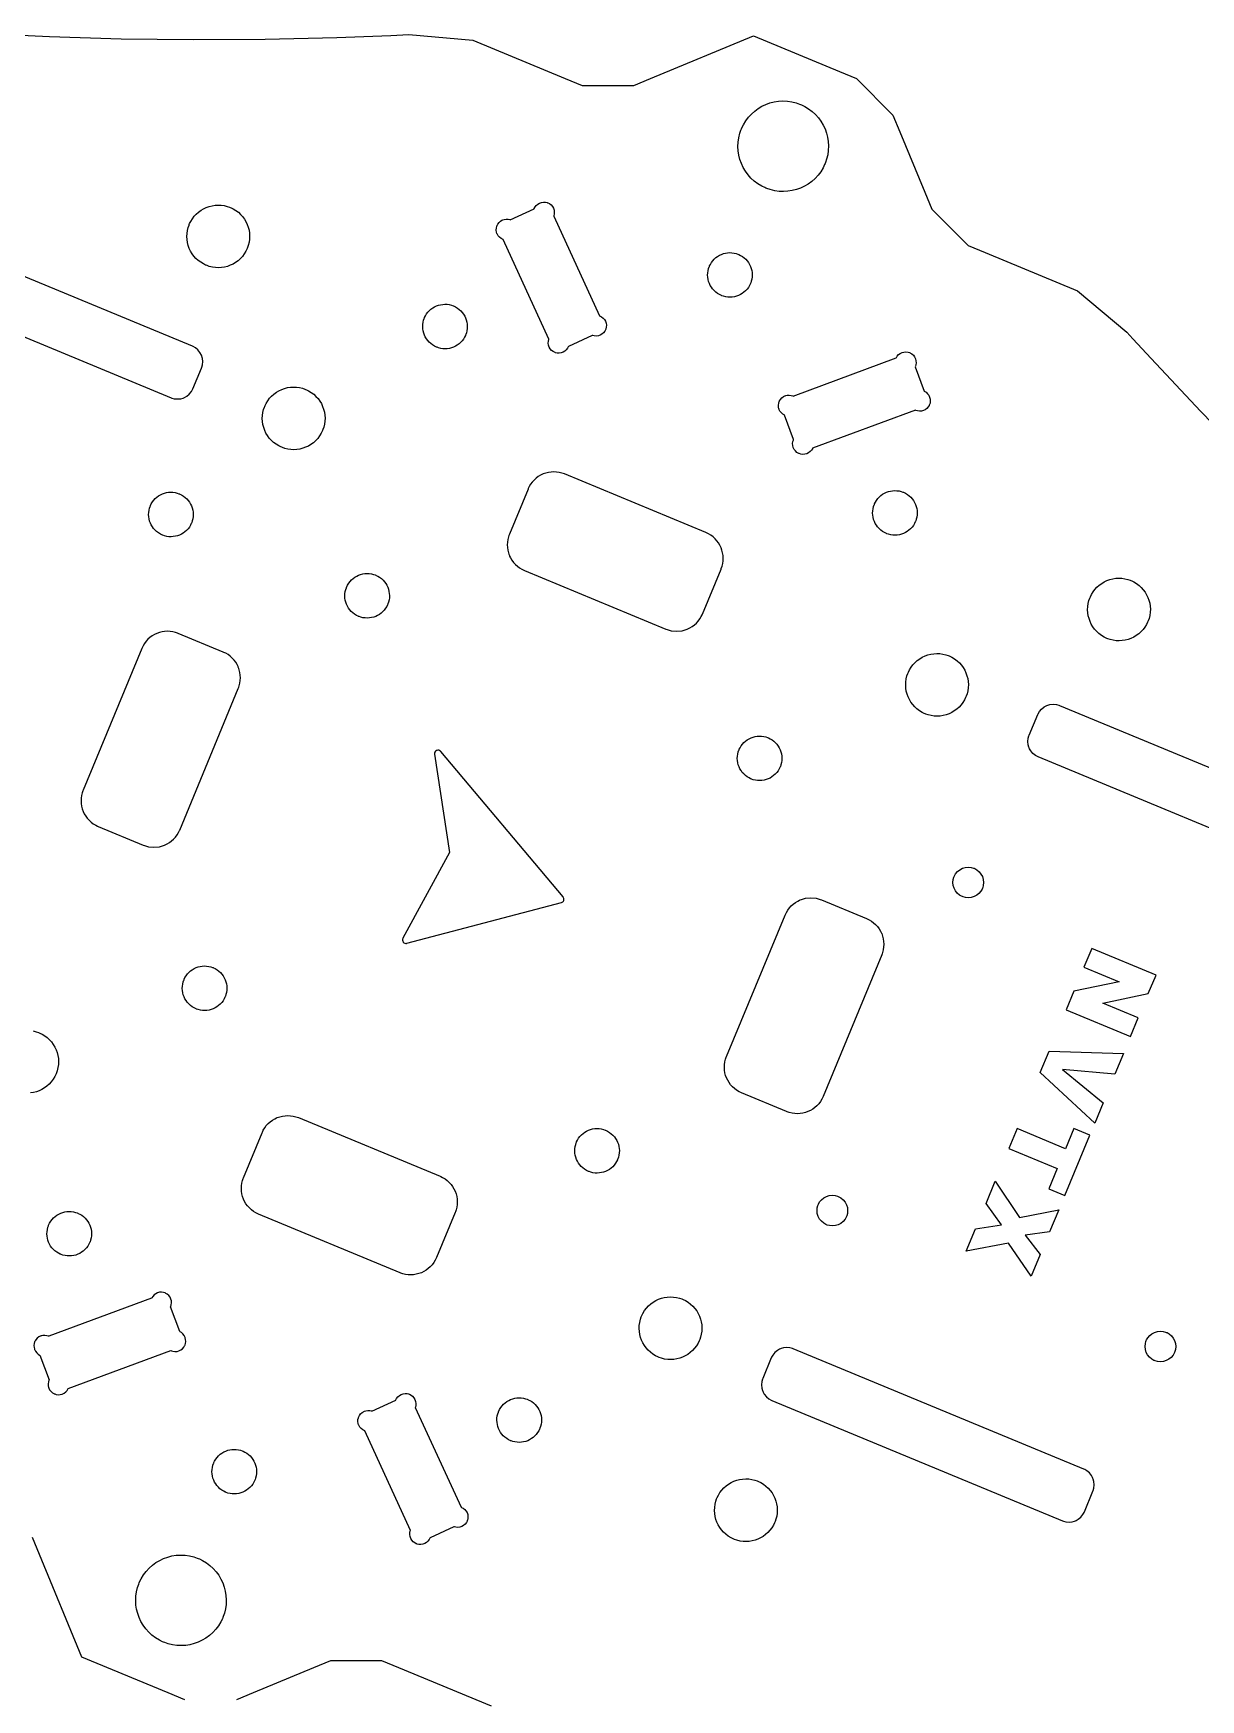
# Model space of a CAD drawing. Extents: x 0 to 997, y 0 to 569.
# Drawn here: x 225 to 308.8, y 439.9 to 559.5 of the extents above; entities that cross this region are included whole.
import ezdxf

# ---------------------------------------------------------------- set-up
doc = ezdxf.new("R2010")
doc.units = 0
doc.layers.get('0').update_dxf_attribs({"linetype": 'CONTINUOUS'})

msp = doc.modelspace()

# ---------------------------------------------------------------- linework, layer by layer
at = {"color": 0}
for points in [[(221.036, 559.543), (226.188, 559.307), (231.344, 559.158), (236.504, 559.099), (241.667, 559.128), (246.831, 559.244), (250.703, 559.387), (251.993, 559.45), (256.583, 559.042), (263.226, 556.29), (264.44, 555.787), (268.135, 555.787), (269.349, 556.29), (276.74, 559.353), (282.917, 556.793), (284.131, 556.29), (286.744, 553.678), (287.247, 552.464), (289.04, 548.135), (289.543, 546.921), (292.156, 544.307), (293.369, 543.804), (300.013, 541.053), (303.546, 538.096), (303.981, 537.618), (305.292, 536.19), (307.051, 534.3), (308.828, 532.425), (310.619, 530.567)], [(214.038, 542.029), (234.917, 533.381), (234.971, 533.358), (235.143, 533.311), (235.376, 533.289), (235.61, 533.311), (235.782, 533.358), (235.836, 533.381), (235.89, 533.403), (236.044, 533.492), (236.225, 533.64), (236.374, 533.821), (236.463, 533.975), (236.485, 534.029), (237.097, 535.508), (237.121, 535.564), (237.167, 535.74), (237.189, 535.975), (237.165, 536.206), (237.097, 536.426), (236.989, 536.629), (236.843, 536.81), (236.662, 536.961), (236.504, 537.053), (236.449, 537.075), (215.568, 545.724)], [(318.067, 498.939), (297.186, 507.588), (297.186, 507.588), (297.132, 507.61), (296.978, 507.699), (296.797, 507.847), (296.649, 508.028), (296.56, 508.182), (296.537, 508.236), (296.515, 508.29), (296.469, 508.463), (296.446, 508.696), (296.469, 508.929), (296.515, 509.101), (296.537, 509.156), (297.15, 510.633), (297.172, 510.689), (297.265, 510.847), (297.415, 511.029), (297.596, 511.175), (297.799, 511.283), (298.019, 511.35), (298.25, 511.375), (298.485, 511.353), (298.661, 511.306), (298.718, 511.283), (319.597, 502.635)], [(225.011, 487.914), (225.231, 487.861), (225.394, 487.806), (225.447, 487.783), (225.5, 487.761), (225.656, 487.685), (225.849, 487.568), (226.026, 487.433), (226.189, 487.285), (226.335, 487.122), (226.462, 486.947), (226.572, 486.761), (226.665, 486.565), (226.737, 486.363), (226.792, 486.153), (226.825, 485.939), (226.836, 485.721), (226.828, 485.5), (226.796, 485.281), (226.742, 485.061), (226.686, 484.897), (226.665, 484.843), (226.643, 484.79), (226.567, 484.635), (226.449, 484.442), (226.315, 484.264), (226.167, 484.101), (226.004, 483.957), (225.828, 483.828), (225.643, 483.718), (225.447, 483.626), (225.244, 483.553), (225.035, 483.5), (224.819, 483.467)], [(235.912, 439.882), (234.699, 440.385), (228.522, 442.943), (225.46, 450.335), (224.957, 451.549)], [(257.917, 439.426), (251.275, 442.178), (250.061, 442.681), (246.365, 442.681), (245.151, 442.178), (240.822, 440.385), (239.608, 439.882)]]:
    msp.add_lwpolyline(points, dxfattribs=at)
for points in [[(277.628, 548.431), (277.551, 548.463), (277.328, 548.574), (277.049, 548.743), (276.792, 548.936), (276.557, 549.151), (276.347, 549.386), (276.161, 549.639), (276.003, 549.908), (275.869, 550.19), (275.764, 550.483), (275.686, 550.786), (275.639, 551.096), (275.621, 551.411), (275.635, 551.729), (275.679, 552.047), (275.757, 552.364), (275.838, 552.6), (275.869, 552.678), (275.901, 552.754), (276.013, 552.978), (276.181, 553.257), (276.374, 553.514), (276.589, 553.749), (276.825, 553.958), (277.078, 554.144), (277.346, 554.303), (277.628, 554.436), (277.922, 554.542), (278.225, 554.619), (278.535, 554.667), (278.849, 554.685), (279.167, 554.671), (279.485, 554.626), (279.803, 554.549), (280.039, 554.468), (280.115, 554.436), (280.192, 554.404), (280.417, 554.293), (280.696, 554.125), (280.953, 553.932), (281.186, 553.717), (281.397, 553.481), (281.582, 553.228), (281.742, 552.96), (281.875, 552.678), (281.981, 552.383), (282.057, 552.081), (282.106, 551.771), (282.122, 551.457), (282.11, 551.139), (282.064, 550.821), (281.986, 550.503), (281.907, 550.267), (281.875, 550.19), (281.843, 550.114), (281.732, 549.889), (281.563, 549.61), (281.369, 549.353), (281.154, 549.119), (280.919, 548.908), (280.667, 548.724), (280.397, 548.564), (280.115, 548.431), (279.822, 548.325), (279.519, 548.249), (279.21, 548.2), (278.894, 548.183), (278.576, 548.196), (278.258, 548.242), (277.942, 548.319), (277.706, 548.4), (277.628, 548.431)], [(237.447, 542.886), (237.394, 542.907), (237.239, 542.985), (237.046, 543.101), (236.868, 543.235), (236.706, 543.383), (236.56, 543.547), (236.432, 543.722), (236.322, 543.908), (236.229, 544.103), (236.157, 544.307), (236.103, 544.515), (236.069, 544.731), (236.058, 544.949), (236.067, 545.168), (236.099, 545.389), (236.153, 545.608), (236.207, 545.772), (236.229, 545.825), (236.251, 545.878), (236.328, 546.033), (236.446, 546.226), (236.579, 546.404), (236.728, 546.567), (236.89, 546.713), (237.067, 546.84), (237.251, 546.951), (237.447, 547.043), (237.65, 547.115), (237.86, 547.169), (238.075, 547.203), (238.293, 547.215), (238.513, 547.206), (238.733, 547.174), (238.953, 547.121), (239.117, 547.065), (239.169, 547.043), (239.222, 547.021), (239.378, 546.944), (239.571, 546.828), (239.749, 546.693), (239.911, 546.544), (240.057, 546.382), (240.185, 546.207), (240.294, 546.021), (240.388, 545.825), (240.46, 545.622), (240.514, 545.412), (240.547, 545.197), (240.558, 544.981), (240.55, 544.76), (240.518, 544.539), (240.464, 544.319), (240.408, 544.157), (240.388, 544.103), (240.365, 544.05), (240.289, 543.894), (240.171, 543.701), (240.037, 543.524), (239.889, 543.361), (239.726, 543.217), (239.55, 543.088), (239.365, 542.978), (239.169, 542.886), (238.967, 542.813), (238.757, 542.76), (238.542, 542.726), (238.324, 542.714), (238.104, 542.722), (237.883, 542.754), (237.664, 542.808), (237.5, 542.864), (237.447, 542.886)], [(263.454, 537.068), (263.442, 537.033), (263.388, 536.932), (263.297, 536.815), (263.189, 536.719), (263.064, 536.647), (262.928, 536.6), (262.785, 536.579), (262.638, 536.588), (262.526, 536.613), (262.49, 536.625), (262.456, 536.639), (262.354, 536.692), (262.237, 536.782), (262.142, 536.89), (262.069, 537.015), (262.022, 537.151), (262.001, 537.294), (262.01, 537.442), (262.035, 537.554), (262.047, 537.589), (262.047, 537.589), (258.756, 544.746), (258.721, 544.758), (258.622, 544.81), (258.506, 544.899), (258.408, 545.008), (258.35, 545.103), (258.335, 545.136), (258.319, 545.169), (258.286, 545.276), (258.267, 545.421), (258.275, 545.567), (258.3, 545.675), (258.313, 545.71), (258.325, 545.744), (258.376, 545.843), (258.465, 545.96), (258.575, 546.057), (258.669, 546.117), (258.703, 546.132), (258.736, 546.147), (258.842, 546.179), (258.987, 546.2), (259.133, 546.192), (259.242, 546.167), (259.276, 546.154), (260.982, 546.938), (260.994, 546.974), (261.049, 547.075), (261.139, 547.192), (261.247, 547.287), (261.372, 547.36), (261.508, 547.407), (261.651, 547.428), (261.799, 547.419), (261.911, 547.394), (261.946, 547.382), (261.982, 547.368), (262.083, 547.315), (262.2, 547.225), (262.296, 547.115), (262.368, 546.992), (262.415, 546.856), (262.436, 546.711), (262.428, 546.564), (262.403, 546.453), (262.39, 546.417), (265.682, 539.26), (265.681, 539.26), (265.717, 539.247), (265.818, 539.193), (265.935, 539.103), (266.029, 538.994), (266.101, 538.869), (266.15, 538.735), (266.171, 538.59), (266.162, 538.443), (266.138, 538.332), (266.124, 538.296), (266.111, 538.261), (266.057, 538.16), (265.968, 538.043), (265.858, 537.947), (265.735, 537.875), (265.599, 537.828), (265.454, 537.807), (265.307, 537.815), (265.196, 537.84), (265.161, 537.853), (265.161, 537.853), (263.454, 537.068)], [(274.433, 540.717), (274.394, 540.732), (274.285, 540.787), (274.147, 540.869), (274.021, 540.965), (273.906, 541.071), (273.801, 541.188), (273.711, 541.311), (273.632, 541.443), (273.567, 541.582), (273.515, 541.726), (273.476, 541.876), (273.453, 542.029), (273.444, 542.183), (273.451, 542.34), (273.474, 542.497), (273.513, 542.653), (273.551, 542.769), (273.567, 542.807), (273.582, 542.844), (273.638, 542.956), (273.721, 543.093), (273.815, 543.219), (273.921, 543.335), (274.037, 543.438), (274.161, 543.529), (274.294, 543.608), (274.433, 543.674), (274.578, 543.725), (274.726, 543.762), (274.879, 543.786), (275.033, 543.796), (275.19, 543.789), (275.347, 543.767), (275.503, 543.728), (275.619, 543.689), (275.657, 543.674), (275.694, 543.657), (275.806, 543.603), (275.943, 543.519), (276.069, 543.425), (276.185, 543.318), (276.287, 543.203), (276.379, 543.078), (276.458, 542.946), (276.524, 542.807), (276.575, 542.662), (276.612, 542.514), (276.636, 542.361), (276.646, 542.206), (276.639, 542.05), (276.617, 541.893), (276.578, 541.738), (276.539, 541.621), (276.524, 541.582), (276.507, 541.544), (276.453, 541.435), (276.369, 541.297), (276.275, 541.171), (276.168, 541.056), (276.053, 540.951), (275.928, 540.861), (275.796, 540.782), (275.657, 540.717), (275.513, 540.665), (275.364, 540.626), (275.211, 540.603), (275.056, 540.594), (274.9, 540.601), (274.743, 540.624), (274.588, 540.661), (274.471, 540.701), (274.433, 540.717)], [(253.975, 537.015), (253.936, 537.031), (253.826, 537.085), (253.689, 537.168), (253.563, 537.264), (253.447, 537.369), (253.344, 537.485), (253.253, 537.61), (253.174, 537.742), (253.108, 537.881), (253.057, 538.025), (253.018, 538.175), (252.994, 538.326), (252.986, 538.482), (252.993, 538.639), (253.015, 538.796), (253.054, 538.951), (253.093, 539.068), (253.108, 539.106), (253.124, 539.143), (253.179, 539.254), (253.263, 539.392), (253.357, 539.518), (253.463, 539.633), (253.579, 539.736), (253.703, 539.828), (253.836, 539.906), (253.975, 539.971), (254.119, 540.024), (254.268, 540.061), (254.421, 540.085), (254.575, 540.093), (254.732, 540.088), (254.889, 540.065), (255.044, 540.026), (255.161, 539.988), (255.199, 539.971), (255.237, 539.956), (255.347, 539.901), (255.485, 539.818), (255.611, 539.724), (255.726, 539.617), (255.829, 539.501), (255.921, 539.376), (256, 539.244), (256.065, 539.106), (256.117, 538.961), (256.154, 538.813), (256.178, 538.66), (256.188, 538.504), (256.181, 538.349), (256.158, 538.192), (256.119, 538.035), (256.081, 537.918), (256.065, 537.881), (256.05, 537.843), (255.994, 537.733), (255.911, 537.596), (255.817, 537.469), (255.711, 537.354), (255.594, 537.25), (255.471, 537.16), (255.338, 537.081), (255.199, 537.015), (255.054, 536.963), (254.906, 536.925), (254.753, 536.901), (254.599, 536.893), (254.442, 536.9), (254.285, 536.922), (254.129, 536.96), (254.013, 537), (253.975, 537.015)], [(288.994, 533.844), (289.029, 533.828), (289.125, 533.767), (289.235, 533.668), (289.322, 533.553), (289.385, 533.422), (289.421, 533.283), (289.431, 533.139), (289.412, 532.992), (289.378, 532.883), (289.362, 532.849), (289.347, 532.814), (289.286, 532.718), (289.188, 532.608), (289.071, 532.521), (288.942, 532.458), (288.801, 532.421), (288.657, 532.411), (288.511, 532.431), (288.401, 532.464), (288.367, 532.481), (280.979, 529.747), (280.979, 529.747), (280.963, 529.713), (280.901, 529.617), (280.803, 529.507), (280.688, 529.419), (280.557, 529.357), (280.418, 529.321), (280.274, 529.311), (280.128, 529.331), (280.018, 529.364), (279.983, 529.379), (279.95, 529.394), (279.853, 529.457), (279.743, 529.556), (279.657, 529.671), (279.594, 529.8), (279.557, 529.94), (279.547, 530.085), (279.567, 530.231), (279.6, 530.34), (279.617, 530.374), (279.615, 530.374), (278.964, 532.136), (278.964, 532.135), (278.931, 532.151), (278.838, 532.21), (278.728, 532.307), (278.639, 532.424), (278.588, 532.522), (278.575, 532.557), (278.561, 532.592), (278.537, 532.7), (278.528, 532.846), (278.549, 532.99), (278.581, 533.097), (278.596, 533.131), (278.611, 533.164), (278.671, 533.257), (278.768, 533.367), (278.885, 533.456), (278.983, 533.507), (279.018, 533.519), (279.051, 533.533), (279.161, 533.557), (279.307, 533.567), (279.451, 533.546), (279.558, 533.514), (279.592, 533.499), (279.59, 533.499), (286.979, 536.232), (286.994, 536.267), (287.057, 536.363), (287.154, 536.472), (287.271, 536.56), (287.4, 536.622), (287.54, 536.658), (287.685, 536.668), (287.831, 536.65), (287.94, 536.615), (287.975, 536.6), (288.01, 536.585), (288.106, 536.524), (288.215, 536.425), (288.303, 536.308), (288.365, 536.179), (288.401, 536.039), (288.411, 535.894), (288.392, 535.749), (288.358, 535.639), (288.343, 535.604), (288.994, 533.844)], [(242.86, 529.819), (242.806, 529.842), (242.651, 529.918), (242.458, 530.036), (242.279, 530.169), (242.118, 530.318), (241.972, 530.481), (241.844, 530.657), (241.733, 530.842), (241.642, 531.037), (241.568, 531.24), (241.515, 531.45), (241.482, 531.665), (241.469, 531.883), (241.479, 532.103), (241.51, 532.324), (241.564, 532.543), (241.619, 532.707), (241.642, 532.76), (241.664, 532.813), (241.74, 532.968), (241.857, 533.161), (241.992, 533.339), (242.14, 533.501), (242.303, 533.646), (242.478, 533.775), (242.664, 533.885), (242.86, 533.978), (243.063, 534.05), (243.272, 534.104), (243.486, 534.136), (243.704, 534.149), (243.925, 534.14), (244.144, 534.108), (244.364, 534.054), (244.528, 533.999), (244.582, 533.978), (244.635, 533.956), (244.789, 533.879), (244.983, 533.761), (245.161, 533.628), (245.322, 533.479), (245.468, 533.315), (245.596, 533.14), (245.707, 532.956), (245.799, 532.76), (245.872, 532.557), (245.925, 532.347), (245.958, 532.132), (245.971, 531.914), (245.961, 531.694), (245.931, 531.474), (245.876, 531.254), (245.821, 531.09), (245.799, 531.037), (245.776, 530.985), (245.7, 530.829), (245.583, 530.636), (245.45, 530.458), (245.3, 530.296), (245.138, 530.15), (244.963, 530.022), (244.776, 529.912), (244.582, 529.819), (244.378, 529.747), (244.168, 529.693), (243.954, 529.66), (243.736, 529.649), (243.517, 529.657), (243.296, 529.689), (243.076, 529.743), (242.912, 529.797), (242.86, 529.819)], [(270.454, 516.765), (270.546, 516.728), (270.832, 516.651), (271.221, 516.614), (271.608, 516.651), (271.894, 516.728), (271.986, 516.765), (272.031, 516.785), (272.164, 516.85), (272.333, 516.951), (272.49, 517.068), (272.635, 517.199), (272.765, 517.344), (272.882, 517.501), (272.983, 517.669), (273.049, 517.803), (273.068, 517.849), (274.407, 521.082), (274.426, 521.129), (274.476, 521.275), (274.524, 521.469), (274.551, 521.665), (274.56, 521.861), (274.549, 522.054), (274.519, 522.246), (274.472, 522.432), (274.407, 522.613), (274.325, 522.786), (274.228, 522.951), (274.114, 523.107), (273.983, 523.251), (273.84, 523.385), (273.682, 523.503), (273.51, 523.607), (273.372, 523.675), (273.325, 523.694), (263.162, 527.904), (263.072, 527.942), (262.785, 528.018), (262.397, 528.057), (262.008, 528.018), (261.722, 527.942), (261.632, 527.904), (261.586, 527.886), (261.453, 527.819), (261.285, 527.718), (261.128, 527.601), (260.983, 527.471), (260.851, 527.326), (260.735, 527.169), (260.633, 527.001), (260.568, 526.868), (260.549, 526.822), (259.21, 523.589), (259.172, 523.497), (259.096, 523.211), (259.057, 522.824), (259.096, 522.435), (259.172, 522.149), (259.21, 522.058), (259.229, 522.012), (259.294, 521.879), (259.396, 521.71), (259.513, 521.553), (259.643, 521.408), (259.787, 521.278), (259.944, 521.161), (260.112, 521.06), (260.246, 520.994), (260.292, 520.975), (270.454, 516.765)], [(234.296, 523.517), (234.258, 523.533), (234.147, 523.588), (234.01, 523.671), (233.883, 523.765), (233.768, 523.872), (233.665, 523.988), (233.574, 524.113), (233.494, 524.244), (233.429, 524.383), (233.378, 524.528), (233.34, 524.676), (233.317, 524.829), (233.307, 524.985), (233.314, 525.14), (233.336, 525.297), (233.375, 525.453), (233.414, 525.569), (233.429, 525.608), (233.446, 525.646), (233.5, 525.756), (233.583, 525.893), (233.678, 526.019), (233.785, 526.135), (233.9, 526.239), (234.025, 526.329), (234.157, 526.408), (234.296, 526.474), (234.44, 526.525), (234.589, 526.564), (234.742, 526.588), (234.897, 526.596), (235.053, 526.589), (235.21, 526.567), (235.365, 526.529), (235.482, 526.489), (235.519, 526.474), (235.558, 526.458), (235.668, 526.403), (235.806, 526.321), (235.932, 526.225), (236.047, 526.119), (236.151, 526.003), (236.242, 525.879), (236.321, 525.747), (236.386, 525.608), (236.438, 525.464), (236.476, 525.314), (236.5, 525.161), (236.508, 525.007), (236.501, 524.85), (236.479, 524.693), (236.442, 524.537), (236.401, 524.421), (236.386, 524.383), (236.371, 524.346), (236.315, 524.235), (236.232, 524.097), (236.138, 523.971), (236.032, 523.856), (235.915, 523.753), (235.792, 523.661), (235.658, 523.583), (235.519, 523.517), (235.375, 523.465), (235.226, 523.428), (235.074, 523.404), (234.919, 523.394), (234.763, 523.401), (234.606, 523.424), (234.45, 523.463), (234.333, 523.501), (234.296, 523.517)], [(286.282, 523.633), (286.243, 523.649), (286.133, 523.703), (285.996, 523.786), (285.869, 523.882), (285.754, 523.988), (285.651, 524.103), (285.56, 524.228), (285.481, 524.36), (285.415, 524.499), (285.364, 524.643), (285.325, 524.793), (285.303, 524.944), (285.293, 525.1), (285.3, 525.257), (285.322, 525.414), (285.361, 525.569), (285.4, 525.686), (285.415, 525.724), (285.431, 525.761), (285.486, 525.872), (285.569, 526.008), (285.664, 526.136), (285.769, 526.251), (285.886, 526.354), (286.01, 526.446), (286.143, 526.524), (286.282, 526.589), (286.426, 526.642), (286.575, 526.679), (286.728, 526.703), (286.882, 526.711), (287.039, 526.706), (287.196, 526.683), (287.351, 526.644), (287.468, 526.606), (287.506, 526.589), (287.544, 526.574), (287.654, 526.519), (287.792, 526.436), (287.918, 526.34), (288.033, 526.235), (288.136, 526.119), (288.228, 525.994), (288.307, 525.863), (288.372, 525.724), (288.424, 525.579), (288.463, 525.431), (288.485, 525.278), (288.494, 525.122), (288.487, 524.967), (288.465, 524.81), (288.426, 524.653), (288.388, 524.536), (288.372, 524.499), (288.357, 524.461), (288.301, 524.351), (288.218, 524.214), (288.124, 524.088), (288.018, 523.972), (287.901, 523.868), (287.778, 523.776), (287.644, 523.699), (287.506, 523.633), (287.361, 523.581), (287.213, 523.543), (287.06, 523.519), (286.906, 523.511), (286.749, 523.518), (286.592, 523.54), (286.436, 523.578), (286.319, 523.618), (286.282, 523.633)], [(248.385, 517.682), (248.347, 517.697), (248.236, 517.751), (248.099, 517.835), (247.972, 517.929), (247.857, 518.036), (247.754, 518.151), (247.662, 518.276), (247.585, 518.408), (247.519, 518.547), (247.467, 518.692), (247.429, 518.84), (247.406, 518.993), (247.397, 519.149), (247.403, 519.304), (247.425, 519.461), (247.464, 519.618), (247.503, 519.733), (247.519, 519.772), (247.535, 519.81), (247.589, 519.919), (247.672, 520.057), (247.767, 520.183), (247.874, 520.299), (247.989, 520.403), (248.114, 520.493), (248.246, 520.572), (248.385, 520.637), (248.529, 520.69), (248.678, 520.728), (248.831, 520.751), (248.986, 520.76), (249.142, 520.753), (249.299, 520.731), (249.456, 520.693), (249.571, 520.653), (249.61, 520.637), (249.647, 520.622), (249.757, 520.568), (249.894, 520.485), (250.021, 520.389), (250.136, 520.283), (250.24, 520.168), (250.331, 520.043), (250.41, 519.911), (250.475, 519.772), (250.526, 519.628), (250.565, 519.478), (250.589, 519.326), (250.597, 519.171), (250.59, 519.014), (250.568, 518.857), (250.531, 518.701), (250.49, 518.585), (250.475, 518.547), (250.46, 518.51), (250.406, 518.399), (250.322, 518.261), (250.226, 518.135), (250.121, 518.019), (250.006, 517.917), (249.881, 517.825), (249.749, 517.747), (249.61, 517.682), (249.465, 517.629), (249.315, 517.592), (249.162, 517.568), (249.008, 517.56), (248.851, 517.565), (248.694, 517.588), (248.539, 517.626), (248.422, 517.665), (248.385, 517.682)], [(302.119, 516.097), (302.065, 516.119), (301.911, 516.196), (301.718, 516.314), (301.539, 516.447), (301.378, 516.596), (301.232, 516.758), (301.104, 516.935), (300.993, 517.119), (300.901, 517.315), (300.828, 517.518), (300.775, 517.728), (300.742, 517.943), (300.729, 518.161), (300.739, 518.381), (300.769, 518.601), (300.824, 518.821), (300.879, 518.985), (300.901, 519.037), (300.924, 519.09), (301, 519.246), (301.117, 519.439), (301.251, 519.617), (301.4, 519.779), (301.563, 519.924), (301.737, 520.053), (301.924, 520.162), (302.119, 520.256), (302.322, 520.328), (302.532, 520.382), (302.746, 520.414), (302.964, 520.426), (303.185, 520.418), (303.404, 520.386), (303.624, 520.332), (303.787, 520.276), (303.842, 520.256), (303.894, 520.233), (304.049, 520.157), (304.243, 520.039), (304.421, 519.906), (304.582, 519.757), (304.728, 519.593), (304.856, 519.418), (304.967, 519.233), (305.058, 519.037), (305.132, 518.835), (305.185, 518.625), (305.218, 518.41), (305.231, 518.192), (305.221, 517.972), (305.19, 517.751), (305.136, 517.532), (305.081, 517.368), (305.058, 517.315), (305.036, 517.262), (304.96, 517.107), (304.843, 516.914), (304.71, 516.736), (304.56, 516.574), (304.397, 516.428), (304.222, 516.3), (304.036, 516.19), (303.842, 516.097), (303.638, 516.025), (303.428, 515.971), (303.214, 515.938), (302.996, 515.926), (302.776, 515.935), (302.556, 515.967), (302.336, 516.021), (302.172, 516.075), (302.119, 516.097)], [(239.746, 512.504), (239.783, 512.594), (239.86, 512.882), (239.899, 513.269), (239.86, 513.658), (239.783, 513.944), (239.746, 514.035), (239.726, 514.081), (239.661, 514.214), (239.56, 514.382), (239.443, 514.539), (239.313, 514.683), (239.168, 514.815), (239.011, 514.932), (238.843, 515.033), (238.71, 515.099), (238.664, 515.118), (235.431, 516.457), (235.383, 516.476), (235.237, 516.525), (235.042, 516.574), (234.846, 516.601), (234.65, 516.61), (234.457, 516.599), (234.267, 516.569), (234.079, 516.522), (233.899, 516.457), (233.725, 516.375), (233.56, 516.276), (233.404, 516.162), (233.26, 516.033), (233.128, 515.889), (233.008, 515.732), (232.904, 515.56), (232.836, 515.422), (232.817, 515.375), (228.607, 505.211), (228.588, 505.164), (228.539, 505.019), (228.49, 504.824), (228.463, 504.628), (228.454, 504.432), (228.465, 504.239), (228.494, 504.049), (228.543, 503.861), (228.607, 503.681), (228.689, 503.507), (228.787, 503.342), (228.901, 503.186), (229.031, 503.042), (229.175, 502.91), (229.333, 502.79), (229.504, 502.686), (229.643, 502.618), (229.69, 502.599), (232.924, 501.26), (233.014, 501.222), (233.3, 501.144), (233.689, 501.107), (234.076, 501.144), (234.364, 501.222), (234.454, 501.26), (234.5, 501.278), (234.633, 501.344), (234.801, 501.444), (234.958, 501.561), (235.103, 501.693), (235.233, 501.838), (235.35, 501.994), (235.451, 502.162), (235.518, 502.296), (235.536, 502.342), (239.746, 512.504)], [(289.053, 510.686), (289, 510.707), (288.846, 510.785), (288.651, 510.901), (288.474, 511.035), (288.313, 511.185), (288.167, 511.347), (288.037, 511.522), (287.928, 511.708), (287.836, 511.903), (287.763, 512.107), (287.71, 512.317), (287.676, 512.531), (287.664, 512.749), (287.674, 512.968), (287.704, 513.189), (287.758, 513.408), (287.814, 513.572), (287.836, 513.625), (287.857, 513.679), (287.935, 513.833), (288.051, 514.026), (288.185, 514.204), (288.335, 514.367), (288.497, 514.512), (288.672, 514.64), (288.858, 514.751), (289.053, 514.843), (289.257, 514.917), (289.467, 514.969), (289.681, 515.003), (289.899, 515.015), (290.118, 515.006), (290.339, 514.975), (290.558, 514.921), (290.722, 514.865), (290.775, 514.843), (290.829, 514.821), (290.983, 514.744), (291.176, 514.628), (291.354, 514.493), (291.517, 514.344), (291.662, 514.182), (291.79, 514.007), (291.901, 513.821), (291.993, 513.625), (292.067, 513.422), (292.119, 513.213), (292.153, 512.999), (292.165, 512.781), (292.156, 512.56), (292.125, 512.34), (292.071, 512.121), (292.015, 511.957), (291.993, 511.903), (291.971, 511.85), (291.894, 511.696), (291.778, 511.501), (291.643, 511.324), (291.494, 511.162), (291.332, 511.017), (291.157, 510.887), (290.971, 510.778), (290.775, 510.686), (290.572, 510.613), (290.362, 510.56), (290.149, 510.526), (289.931, 510.514), (289.71, 510.524), (289.49, 510.554), (289.271, 510.608), (289.107, 510.664), (289.053, 510.686)], [(276.563, 506.01), (276.525, 506.025), (276.415, 506.079), (276.278, 506.162), (276.151, 506.258), (276.036, 506.364), (275.932, 506.479), (275.842, 506.604), (275.763, 506.736), (275.697, 506.875), (275.646, 507.019), (275.607, 507.169), (275.583, 507.321), (275.575, 507.476), (275.582, 507.633), (275.604, 507.79), (275.642, 507.946), (275.682, 508.063), (275.697, 508.1), (275.713, 508.137), (275.768, 508.249), (275.85, 508.386), (275.946, 508.512), (276.051, 508.628), (276.168, 508.731), (276.292, 508.822), (276.424, 508.9), (276.563, 508.965), (276.707, 509.018), (276.857, 509.056), (277.01, 509.079), (277.164, 509.088), (277.321, 509.082), (277.478, 509.06), (277.633, 509.021), (277.75, 508.982), (277.787, 508.965), (277.825, 508.95), (277.936, 508.896), (278.074, 508.813), (278.2, 508.717), (278.315, 508.611), (278.418, 508.496), (278.51, 508.371), (278.588, 508.239), (278.654, 508.1), (278.706, 507.956), (278.743, 507.807), (278.767, 507.654), (278.775, 507.499), (278.769, 507.343), (278.747, 507.186), (278.708, 507.029), (278.669, 506.912), (278.654, 506.875), (278.638, 506.838), (278.583, 506.728), (278.5, 506.59), (278.406, 506.464), (278.299, 506.349), (278.183, 506.244), (278.058, 506.153), (277.926, 506.075), (277.787, 506.01), (277.643, 505.957), (277.494, 505.919), (277.342, 505.896), (277.186, 505.887), (277.031, 505.894), (276.874, 505.917), (276.717, 505.954), (276.601, 505.994), (276.563, 506.01)], [(254.899, 500.724), (251.561, 494.569), (251.551, 494.554), (251.535, 494.501), (251.531, 494.429), (251.547, 494.36), (251.572, 494.311), (251.583, 494.296), (251.594, 494.282), (251.636, 494.246), (251.7, 494.214), (251.771, 494.201), (251.826, 494.204), (251.844, 494.208), (262.94, 497.133), (262.956, 497.137), (262.999, 497.157), (263.049, 497.194), (263.089, 497.243), (263.11, 497.285), (263.115, 497.3), (263.121, 497.321), (263.122, 497.424), (263.082, 497.519), (263.068, 497.536), (254.276, 507.985), (254.264, 508), (254.214, 508.037), (254.14, 508.068), (254.061, 508.072), (254.001, 508.06), (253.982, 508.051), (253.964, 508.043), (253.914, 508.006), (253.865, 507.943), (253.839, 507.868), (253.835, 507.807), (253.838, 507.786), (254.899, 500.724)], [(291.735, 497.56), (291.683, 497.582), (291.539, 497.665), (291.372, 497.804), (291.239, 497.969), (291.139, 498.156), (291.078, 498.357), (291.056, 498.569), (291.075, 498.785), (291.118, 498.946), (291.139, 498.997), (291.161, 499.049), (291.244, 499.194), (291.383, 499.36), (291.549, 499.494), (291.735, 499.593), (291.936, 499.654), (292.147, 499.676), (292.362, 499.657), (292.525, 499.614), (292.576, 499.593), (292.628, 499.572), (292.772, 499.488), (292.939, 499.349), (293.072, 499.183), (293.172, 498.997), (293.233, 498.796), (293.256, 498.585), (293.236, 498.369), (293.193, 498.207), (293.172, 498.156), (293.15, 498.104), (293.067, 497.96), (292.928, 497.793), (292.763, 497.66), (292.576, 497.56), (292.375, 497.499), (292.164, 497.476), (291.949, 497.496), (291.786, 497.539), (291.735, 497.56)], [(279.011, 496.24), (279.029, 496.286), (279.096, 496.419), (279.197, 496.588), (279.314, 496.744), (279.444, 496.889), (279.589, 497.021), (279.746, 497.137), (279.914, 497.238), (280.047, 497.304), (280.093, 497.322), (280.183, 497.36), (280.471, 497.438), (280.858, 497.475), (281.247, 497.438), (281.533, 497.36), (281.624, 497.322), (284.858, 495.983), (284.903, 495.964), (285.036, 495.899), (285.206, 495.797), (285.362, 495.681), (285.507, 495.55), (285.638, 495.406), (285.754, 495.249), (285.856, 495.081), (285.921, 494.947), (285.94, 494.901), (285.978, 494.811), (286.054, 494.524), (286.092, 494.136), (286.054, 493.747), (285.978, 493.461), (285.94, 493.371), (281.731, 483.207), (281.711, 483.16), (281.643, 483.022), (281.539, 482.851), (281.419, 482.693), (281.287, 482.549), (281.143, 482.419), (280.987, 482.306), (280.822, 482.207), (280.649, 482.125), (280.468, 482.06), (280.281, 482.012), (280.09, 481.983), (279.897, 481.972), (279.701, 481.981), (279.506, 482.008), (279.31, 482.057), (279.165, 482.106), (279.118, 482.125), (275.883, 483.464), (275.836, 483.485), (275.699, 483.553), (275.526, 483.657), (275.368, 483.775), (275.225, 483.908), (275.096, 484.053), (274.982, 484.208), (274.883, 484.374), (274.801, 484.547), (274.736, 484.728), (274.689, 484.914), (274.66, 485.104), (274.649, 485.299), (274.657, 485.494), (274.685, 485.69), (274.733, 485.885), (274.782, 486.031), (274.801, 486.078), (279.011, 496.24)], [(305.639, 491.931), (301.019, 493.844), (300.463, 492.501), (303, 491.451), (299.747, 490.772), (299.189, 489.426), (303.808, 487.512), (304.367, 488.858), (301.81, 489.917), (305.086, 490.597), (305.639, 491.931)], [(236.713, 489.503), (236.675, 489.518), (236.565, 489.574), (236.428, 489.657), (236.301, 489.751), (236.186, 489.857), (236.082, 489.974), (235.99, 490.097), (235.912, 490.231), (235.847, 490.369), (235.794, 490.514), (235.757, 490.662), (235.733, 490.815), (235.725, 490.969), (235.731, 491.126), (235.754, 491.283), (235.792, 491.439), (235.831, 491.556), (235.847, 491.593), (235.862, 491.631), (235.917, 491.742), (236, 491.879), (236.096, 492.006), (236.201, 492.121), (236.317, 492.224), (236.442, 492.315), (236.574, 492.394), (236.713, 492.46), (236.857, 492.511), (237.007, 492.549), (237.158, 492.572), (237.314, 492.582), (237.471, 492.575), (237.626, 492.553), (237.783, 492.514), (237.9, 492.475), (237.938, 492.46), (237.975, 492.443), (238.085, 492.389), (238.222, 492.306), (238.35, 492.211), (238.465, 492.104), (238.568, 491.989), (238.66, 491.864), (238.737, 491.732), (238.803, 491.593), (238.856, 491.449), (238.893, 491.3), (238.917, 491.147), (238.925, 490.992), (238.919, 490.836), (238.897, 490.679), (238.858, 490.524), (238.819, 490.407), (238.803, 490.369), (238.787, 490.331), (238.733, 490.221), (238.65, 490.083), (238.554, 489.957), (238.449, 489.842), (238.333, 489.738), (238.208, 489.647), (238.076, 489.568), (237.938, 489.503), (237.793, 489.451), (237.644, 489.412), (237.492, 489.389), (237.336, 489.381), (237.181, 489.387), (237.024, 489.41), (236.867, 489.449), (236.75, 489.488), (236.713, 489.503)], [(297.325, 484.926), (297.967, 486.474), (303.308, 486.306), (302.69, 484.813), (298.936, 485.15), (301.835, 482.747), (301.235, 481.299), (297.325, 484.926)], [(241.197, 474.765), (241.15, 474.785), (241.013, 474.853), (240.84, 474.957), (240.683, 475.075), (240.539, 475.208), (240.41, 475.353), (240.296, 475.508), (240.197, 475.674), (240.115, 475.847), (240.05, 476.028), (240.003, 476.214), (239.974, 476.404), (239.963, 476.599), (239.971, 476.794), (239.999, 476.99), (240.047, 477.185), (240.096, 477.331), (240.115, 477.378), (241.454, 480.611), (241.474, 480.657), (241.539, 480.79), (241.64, 480.958), (241.757, 481.115), (241.889, 481.26), (242.033, 481.392), (242.19, 481.508), (242.358, 481.61), (242.492, 481.675), (242.537, 481.694), (242.628, 481.732), (242.914, 481.808), (243.303, 481.846), (243.69, 481.808), (243.978, 481.732), (244.068, 481.694), (254.231, 477.485), (254.278, 477.465), (254.415, 477.396), (254.588, 477.293), (254.746, 477.174), (254.89, 477.042), (255.019, 476.896), (255.133, 476.74), (255.231, 476.575), (255.313, 476.401), (255.378, 476.221), (255.425, 476.035), (255.454, 475.844), (255.465, 475.65), (255.457, 475.456), (255.429, 475.26), (255.382, 475.064), (255.332, 474.918), (255.313, 474.871), (253.974, 471.637), (253.954, 471.59), (253.886, 471.453), (253.782, 471.281), (253.662, 471.122), (253.531, 470.979), (253.386, 470.849), (253.231, 470.735), (253.065, 470.637), (252.892, 470.556), (252.711, 470.49), (252.524, 470.443), (252.333, 470.414), (252.14, 470.403), (251.944, 470.411), (251.749, 470.439), (251.553, 470.486), (251.408, 470.536), (251.361, 470.556), (241.197, 474.765)], [(264.892, 477.831), (264.853, 477.847), (264.743, 477.901), (264.606, 477.985), (264.479, 478.079), (264.364, 478.186), (264.261, 478.301), (264.169, 478.426), (264.09, 478.558), (264.025, 478.697), (263.974, 478.842), (263.935, 478.99), (263.912, 479.143), (263.903, 479.299), (263.91, 479.454), (263.932, 479.611), (263.971, 479.767), (264.01, 479.883), (264.025, 479.922), (264.04, 479.96), (264.096, 480.069), (264.179, 480.207), (264.274, 480.333), (264.379, 480.449), (264.496, 480.553), (264.619, 480.643), (264.753, 480.722), (264.892, 480.787), (265.036, 480.839), (265.185, 480.878), (265.338, 480.901), (265.492, 480.91), (265.649, 480.903), (265.806, 480.881), (265.961, 480.843), (266.078, 480.803), (266.115, 480.787), (266.154, 480.772), (266.264, 480.717), (266.401, 480.635), (266.528, 480.539), (266.643, 480.433), (266.746, 480.317), (266.838, 480.193), (266.917, 480.061), (266.982, 479.922), (267.033, 479.776), (267.072, 479.628), (267.094, 479.475), (267.104, 479.321), (267.097, 479.164), (267.075, 479.007), (267.036, 478.851), (266.997, 478.735), (266.982, 478.697), (266.967, 478.66), (266.911, 478.549), (266.828, 478.411), (266.733, 478.285), (266.628, 478.169), (266.511, 478.067), (266.388, 477.975), (266.254, 477.897), (266.115, 477.831), (265.971, 477.779), (265.822, 477.742), (265.669, 477.718), (265.515, 477.708), (265.358, 477.715), (265.201, 477.738), (265.046, 477.776), (264.929, 477.815), (264.892, 477.831)], [(295.067, 479.474), (298.546, 478.033), (297.943, 476.578), (299.083, 476.104), (300.881, 480.443), (299.74, 480.917), (299.138, 479.46), (295.658, 480.901), (295.067, 479.474)], [(298.651, 475.061), (298, 473.489), (296.24, 473.26), (297.332, 471.875), (296.686, 470.319), (295.044, 472.683), (292.011, 472.097), (292.675, 473.7), (294.537, 473.999), (293.432, 475.525), (294.092, 477.119), (295.839, 474.529), (298.651, 475.061)], [(281.976, 474.001), (281.925, 474.022), (281.781, 474.107), (281.614, 474.246), (281.481, 474.41), (281.381, 474.597), (281.319, 474.799), (281.297, 475.01), (281.317, 475.225), (281.36, 475.387), (281.381, 475.439), (281.401, 475.49), (281.486, 475.635), (281.625, 475.801), (281.79, 475.935), (281.976, 476.033), (282.178, 476.096), (282.389, 476.118), (282.604, 476.099), (282.767, 476.056), (282.818, 476.033), (282.869, 476.012), (283.014, 475.928), (283.181, 475.79), (283.314, 475.625), (283.414, 475.439), (283.475, 475.238), (283.497, 475.025), (283.478, 474.81), (283.435, 474.649), (283.414, 474.597), (283.392, 474.546), (283.308, 474.4), (283.169, 474.235), (283.004, 474.1), (282.818, 474.001), (282.617, 473.94), (282.404, 473.918), (282.189, 473.938), (282.028, 473.981), (281.976, 474.001)], [(226.994, 471.879), (226.957, 471.894), (226.846, 471.95), (226.708, 472.033), (226.582, 472.128), (226.467, 472.233), (226.364, 472.35), (226.272, 472.474), (226.194, 472.607), (226.129, 472.746), (226.076, 472.89), (226.039, 473.039), (226.015, 473.192), (226.007, 473.346), (226.013, 473.503), (226.035, 473.66), (226.074, 473.815), (226.112, 473.932), (226.129, 473.969), (226.144, 474.007), (226.199, 474.118), (226.282, 474.256), (226.376, 474.382), (226.483, 474.497), (226.599, 474.6), (226.724, 474.692), (226.856, 474.771), (226.994, 474.836), (227.139, 474.887), (227.288, 474.925), (227.44, 474.949), (227.596, 474.958), (227.751, 474.951), (227.908, 474.929), (228.065, 474.89), (228.181, 474.851), (228.219, 474.836), (228.257, 474.819), (228.367, 474.765), (228.504, 474.682), (228.631, 474.588), (228.746, 474.481), (228.85, 474.365), (228.94, 474.24), (229.019, 474.108), (229.085, 473.969), (229.136, 473.825), (229.175, 473.676), (229.199, 473.524), (229.207, 473.369), (229.2, 473.213), (229.178, 473.056), (229.14, 472.9), (229.1, 472.783), (229.085, 472.746), (229.069, 472.707), (229.015, 472.597), (228.932, 472.46), (228.836, 472.333), (228.731, 472.218), (228.615, 472.114), (228.49, 472.024), (228.358, 471.944), (228.219, 471.879), (228.075, 471.828), (227.925, 471.789), (227.772, 471.765), (227.618, 471.757), (227.461, 471.764), (227.304, 471.786), (227.149, 471.825), (227.032, 471.864), (226.994, 471.879)], [(234.908, 464.969), (234.943, 464.954), (235.053, 464.921), (235.199, 464.901), (235.344, 464.911), (235.483, 464.949), (235.612, 465.011), (235.729, 465.097), (235.828, 465.207), (235.889, 465.304), (235.904, 465.339), (235.919, 465.372), (235.953, 465.478), (235.972, 465.624), (235.964, 465.769), (235.939, 465.878), (235.926, 465.912), (235.914, 465.947), (235.862, 466.046), (235.774, 466.162), (235.664, 466.26), (235.569, 466.318), (235.536, 466.333), (235.536, 466.333), (234.885, 468.096), (234.885, 468.094), (234.901, 468.129), (234.935, 468.239), (234.953, 468.385), (234.944, 468.529), (234.907, 468.668), (234.844, 468.799), (234.757, 468.914), (234.647, 469.012), (234.551, 469.074), (234.517, 469.09), (234.482, 469.106), (234.372, 469.139), (234.226, 469.158), (234.082, 469.149), (233.943, 469.113), (233.813, 469.05), (233.697, 468.963), (233.599, 468.853), (233.537, 468.756), (233.521, 468.722), (233.522, 468.722), (226.133, 465.989), (226.1, 466.004), (225.993, 466.036), (225.849, 466.057), (225.703, 466.049), (225.594, 466.024), (225.56, 466.011), (225.525, 465.997), (225.426, 465.946), (225.31, 465.857), (225.212, 465.747), (225.153, 465.654), (225.138, 465.621), (225.122, 465.588), (225.089, 465.481), (225.069, 465.336), (225.078, 465.189), (225.103, 465.081), (225.115, 465.046), (225.129, 465.011), (225.181, 464.914), (225.269, 464.797), (225.379, 464.7), (225.472, 464.64), (225.506, 464.625), (226.157, 462.864), (226.142, 462.831), (226.11, 462.725), (226.089, 462.579), (226.099, 462.433), (226.122, 462.325), (226.136, 462.29), (226.149, 462.256), (226.2, 462.157), (226.289, 462.04), (226.399, 461.943), (226.492, 461.885), (226.526, 461.868), (226.56, 461.853), (226.665, 461.821), (226.811, 461.8), (226.957, 461.81), (227.065, 461.833), (227.1, 461.847), (227.135, 461.86), (227.233, 461.911), (227.35, 462), (227.447, 462.11), (227.506, 462.204), (227.521, 462.238), (234.91, 464.971), (234.908, 464.969)], [(269.919, 464.492), (269.865, 464.514), (269.711, 464.59), (269.518, 464.707), (269.34, 464.842), (269.178, 464.99), (269.032, 465.153), (268.904, 465.328), (268.793, 465.514), (268.701, 465.71), (268.628, 465.912), (268.575, 466.122), (268.542, 466.336), (268.529, 466.554), (268.539, 466.775), (268.569, 466.994), (268.624, 467.214), (268.679, 467.378), (268.701, 467.432), (268.724, 467.485), (268.8, 467.639), (268.917, 467.833), (269.051, 468.011), (269.2, 468.172), (269.362, 468.318), (269.537, 468.446), (269.724, 468.557), (269.919, 468.649), (270.122, 468.722), (270.332, 468.775), (270.546, 468.808), (270.764, 468.821), (270.985, 468.811), (271.204, 468.781), (271.424, 468.726), (271.588, 468.671), (271.642, 468.649), (271.694, 468.626), (271.849, 468.55), (272.043, 468.433), (272.221, 468.3), (272.382, 468.15), (272.528, 467.988), (272.657, 467.813), (272.767, 467.626), (272.858, 467.432), (272.932, 467.228), (272.985, 467.018), (273.018, 466.804), (273.031, 466.586), (273.021, 466.367), (272.99, 466.146), (272.936, 465.926), (272.881, 465.762), (272.858, 465.71), (272.838, 465.656), (272.76, 465.501), (272.643, 465.308), (272.51, 465.129), (272.36, 464.968), (272.197, 464.822), (272.022, 464.694), (271.836, 464.583), (271.642, 464.492), (271.438, 464.418), (271.228, 464.365), (271.014, 464.332), (270.796, 464.319), (270.576, 464.329), (270.356, 464.36), (270.136, 464.414), (269.972, 464.469), (269.919, 464.492)], [(305.535, 464.243), (305.483, 464.264), (305.339, 464.349), (305.172, 464.486), (305.039, 464.651), (304.94, 464.839), (304.878, 465.04), (304.856, 465.251), (304.875, 465.467), (304.918, 465.629), (304.94, 465.681), (304.961, 465.732), (305.046, 465.876), (305.183, 466.043), (305.349, 466.176), (305.535, 466.275), (305.737, 466.338), (305.949, 466.36), (306.164, 466.34), (306.326, 466.297), (306.376, 466.275), (306.428, 466.254), (306.574, 466.169), (306.739, 466.032), (306.874, 465.867), (306.972, 465.681), (307.035, 465.478), (307.057, 465.267), (307.036, 465.051), (306.993, 464.889), (306.972, 464.839), (306.951, 464.787), (306.867, 464.642), (306.729, 464.476), (306.564, 464.342), (306.376, 464.243), (306.175, 464.181), (305.964, 464.158), (305.749, 464.179), (305.586, 464.222), (305.535, 464.243)], [(277.403, 462.961), (277.381, 462.907), (277.335, 462.735), (277.311, 462.501), (277.335, 462.269), (277.381, 462.097), (277.403, 462.043), (277.425, 461.989), (277.515, 461.835), (277.664, 461.653), (277.844, 461.504), (277.999, 461.415), (278.053, 461.393), (298.932, 452.744), (298.986, 452.722), (299.158, 452.676), (299.392, 452.653), (299.625, 452.676), (299.796, 452.722), (299.851, 452.744), (299.906, 452.767), (300.06, 452.856), (300.24, 453.004), (300.389, 453.186), (300.478, 453.34), (300.5, 453.394), (301.112, 454.872), (301.135, 454.926), (301.181, 455.099), (301.204, 455.332), (301.181, 455.564), (301.135, 455.736), (301.112, 455.79), (301.09, 455.844), (301.001, 455.999), (300.853, 456.181), (300.671, 456.329), (300.517, 456.418), (300.463, 456.44), (279.583, 465.089), (279.529, 465.111), (279.357, 465.157), (279.124, 465.181), (278.892, 465.157), (278.719, 465.111), (278.665, 465.089), (278.611, 465.067), (278.457, 464.978), (278.275, 464.829), (278.126, 464.647), (278.037, 464.493), (278.015, 464.439), (277.403, 462.961)], [(248.819, 459.208), (248.785, 459.222), (248.686, 459.274), (248.571, 459.363), (248.474, 459.471), (248.414, 459.565), (248.399, 459.599), (248.383, 459.632), (248.35, 459.739), (248.331, 459.883), (248.339, 460.029), (248.364, 460.137), (248.376, 460.172), (248.389, 460.207), (248.442, 460.306), (248.529, 460.422), (248.639, 460.519), (248.733, 460.578), (248.767, 460.593), (248.8, 460.608), (248.906, 460.642), (249.051, 460.661), (249.197, 460.653), (249.306, 460.628), (249.34, 460.615), (249.339, 460.615), (251.046, 461.401), (251.046, 461.4), (251.06, 461.436), (251.112, 461.536), (251.203, 461.654), (251.311, 461.749), (251.436, 461.821), (251.572, 461.869), (251.715, 461.889), (251.862, 461.882), (251.974, 461.857), (252.01, 461.843), (252.046, 461.831), (252.146, 461.776), (252.263, 461.688), (252.358, 461.578), (252.431, 461.453), (252.478, 461.318), (252.499, 461.174), (252.492, 461.026), (252.467, 460.915), (252.453, 460.879), (252.453, 460.881), (255.744, 453.724), (255.781, 453.71), (255.882, 453.657), (255.999, 453.567), (256.094, 453.457), (256.167, 453.333), (256.214, 453.197), (256.235, 453.053), (256.226, 452.906), (256.201, 452.794), (256.189, 452.758), (256.175, 452.724), (256.122, 452.622), (256.032, 452.506), (255.922, 452.41), (255.799, 452.338), (255.662, 452.29), (255.518, 452.269), (255.371, 452.276), (255.26, 452.303), (255.224, 452.315), (253.518, 451.531), (253.506, 451.496), (253.451, 451.394), (253.362, 451.278), (253.253, 451.182), (253.128, 451.11), (252.992, 451.063), (252.849, 451.042), (252.701, 451.049), (252.59, 451.075), (252.554, 451.088), (252.518, 451.1), (252.418, 451.154), (252.3, 451.244), (252.206, 451.353), (252.133, 451.478), (252.085, 451.614), (252.065, 451.757), (252.072, 451.904), (252.097, 452.017), (252.111, 452.051), (248.819, 459.208)], [(259.301, 458.497), (259.264, 458.512), (259.153, 458.568), (259.015, 458.651), (258.889, 458.746), (258.774, 458.851), (258.671, 458.968), (258.579, 459.092), (258.501, 459.225), (258.436, 459.364), (258.383, 459.508), (258.346, 459.657), (258.322, 459.81), (258.314, 459.964), (258.319, 460.121), (258.342, 460.278), (258.381, 460.433), (258.419, 460.55), (258.436, 460.588), (258.451, 460.625), (258.506, 460.736), (258.589, 460.874), (258.683, 461), (258.79, 461.115), (258.906, 461.218), (259.031, 461.31), (259.162, 461.389), (259.301, 461.454), (259.446, 461.506), (259.594, 461.543), (259.747, 461.567), (259.903, 461.576), (260.058, 461.569), (260.215, 461.547), (260.372, 461.508), (260.487, 461.469), (260.526, 461.454), (260.564, 461.438), (260.674, 461.383), (260.811, 461.3), (260.938, 461.206), (261.053, 461.099), (261.157, 460.983), (261.247, 460.858), (261.326, 460.726), (261.392, 460.588), (261.443, 460.443), (261.482, 460.294), (261.506, 460.142), (261.514, 459.986), (261.507, 459.831), (261.485, 459.674), (261.447, 459.518), (261.407, 459.401), (261.392, 459.364), (261.376, 459.325), (261.322, 459.215), (261.239, 459.078), (261.143, 458.951), (261.037, 458.836), (260.922, 458.732), (260.797, 458.642), (260.665, 458.563), (260.526, 458.497), (260.382, 458.446), (260.232, 458.407), (260.081, 458.383), (259.925, 458.375), (259.768, 458.382), (259.611, 458.404), (259.456, 458.442), (259.339, 458.482), (259.301, 458.497)], [(238.843, 454.796), (238.806, 454.811), (238.696, 454.865), (238.558, 454.949), (238.431, 455.044), (238.315, 455.15), (238.213, 455.267), (238.121, 455.39), (238.043, 455.522), (237.978, 455.661), (237.925, 455.806), (237.888, 455.956), (237.864, 456.108), (237.856, 456.262), (237.861, 456.419), (237.883, 456.576), (237.922, 456.732), (237.961, 456.849), (237.978, 456.886), (237.993, 456.924), (238.047, 457.035), (238.131, 457.172), (238.226, 457.299), (238.332, 457.414), (238.447, 457.517), (238.572, 457.608), (238.704, 457.686), (238.843, 457.753), (238.987, 457.804), (239.136, 457.842), (239.289, 457.865), (239.444, 457.874), (239.6, 457.868), (239.757, 457.846), (239.914, 457.807), (240.031, 457.768), (240.068, 457.753), (240.106, 457.736), (240.215, 457.682), (240.353, 457.599), (240.479, 457.504), (240.594, 457.397), (240.699, 457.282), (240.79, 457.157), (240.868, 457.025), (240.933, 456.886), (240.986, 456.742), (241.024, 456.593), (241.047, 456.44), (241.056, 456.285), (241.049, 456.129), (241.026, 455.972), (240.989, 455.817), (240.949, 455.7), (240.933, 455.661), (240.918, 455.624), (240.864, 455.514), (240.781, 455.376), (240.685, 455.25), (240.579, 455.135), (240.464, 455.031), (240.339, 454.94), (240.207, 454.861), (240.068, 454.796), (239.924, 454.744), (239.774, 454.706), (239.622, 454.682), (239.467, 454.674), (239.31, 454.681), (239.154, 454.703), (238.997, 454.74), (238.881, 454.781), (238.843, 454.796)], [(275.331, 451.426), (275.278, 451.449), (275.124, 451.525), (274.929, 451.642), (274.751, 451.775), (274.59, 451.925), (274.444, 452.088), (274.315, 452.263), (274.206, 452.449), (274.114, 452.643), (274.04, 452.847), (273.987, 453.057), (273.954, 453.271), (273.942, 453.489), (273.951, 453.708), (273.982, 453.929), (274.036, 454.149), (274.092, 454.313), (274.114, 454.365), (274.135, 454.419), (274.213, 454.574), (274.329, 454.767), (274.463, 454.944), (274.612, 455.107), (274.775, 455.253), (274.95, 455.381), (275.136, 455.492), (275.331, 455.583), (275.535, 455.657), (275.744, 455.71), (275.958, 455.743), (276.176, 455.756), (276.396, 455.746), (276.617, 455.715), (276.836, 455.661), (277, 455.606), (277.053, 455.583), (277.107, 455.561), (277.261, 455.485), (277.454, 455.368), (277.632, 455.233), (277.794, 455.085), (277.94, 454.922), (278.068, 454.747), (278.179, 454.561), (278.271, 454.365), (278.344, 454.162), (278.397, 453.953), (278.431, 453.739), (278.443, 453.521), (278.433, 453.3), (278.403, 453.081), (278.349, 452.861), (278.293, 452.697), (278.271, 452.643), (278.249, 452.59), (278.172, 452.436), (278.056, 452.242), (277.921, 452.064), (277.772, 451.903), (277.61, 451.757), (277.435, 451.628), (277.249, 451.518), (277.053, 451.426), (276.85, 451.353), (276.64, 451.3), (276.426, 451.267), (276.208, 451.254), (275.987, 451.264), (275.768, 451.294), (275.549, 451.349), (275.385, 451.404), (275.331, 451.426)], [(234.385, 444.032), (234.308, 444.064), (234.085, 444.175), (233.806, 444.344), (233.547, 444.537), (233.314, 444.753), (233.104, 444.987), (232.918, 445.24), (232.758, 445.51), (232.626, 445.792), (232.521, 446.085), (232.443, 446.388), (232.396, 446.697), (232.378, 447.013), (232.392, 447.331), (232.436, 447.649), (232.514, 447.965), (232.594, 448.203), (232.626, 448.279), (232.658, 448.356), (232.768, 448.579), (232.938, 448.858), (233.131, 449.115), (233.346, 449.35), (233.581, 449.56), (233.835, 449.746), (234.103, 449.904), (234.385, 450.037), (234.678, 450.143), (234.981, 450.221), (235.29, 450.268), (235.606, 450.286), (235.924, 450.272), (236.242, 450.228), (236.558, 450.15), (236.796, 450.069), (236.872, 450.037), (236.949, 450.006), (237.172, 449.894), (237.453, 449.726), (237.71, 449.533), (237.943, 449.318), (238.153, 449.082), (238.339, 448.829), (238.499, 448.561), (238.631, 448.279), (238.736, 447.985), (238.814, 447.682), (238.861, 447.372), (238.879, 447.058), (238.867, 446.74), (238.821, 446.422), (238.743, 446.104), (238.662, 445.868), (238.631, 445.792), (238.6, 445.715), (238.489, 445.49), (238.319, 445.211), (238.126, 444.954), (237.911, 444.721), (237.676, 444.51), (237.424, 444.325), (237.154, 444.165), (236.872, 444.032), (236.579, 443.926), (236.276, 443.85), (235.967, 443.803), (235.651, 443.785), (235.333, 443.797), (235.015, 443.843), (234.699, 443.921), (234.461, 444.001), (234.385, 444.032)]]:
    msp.add_lwpolyline(points, close=True, dxfattribs=at)

doc.saveas('drawing.dxf')
